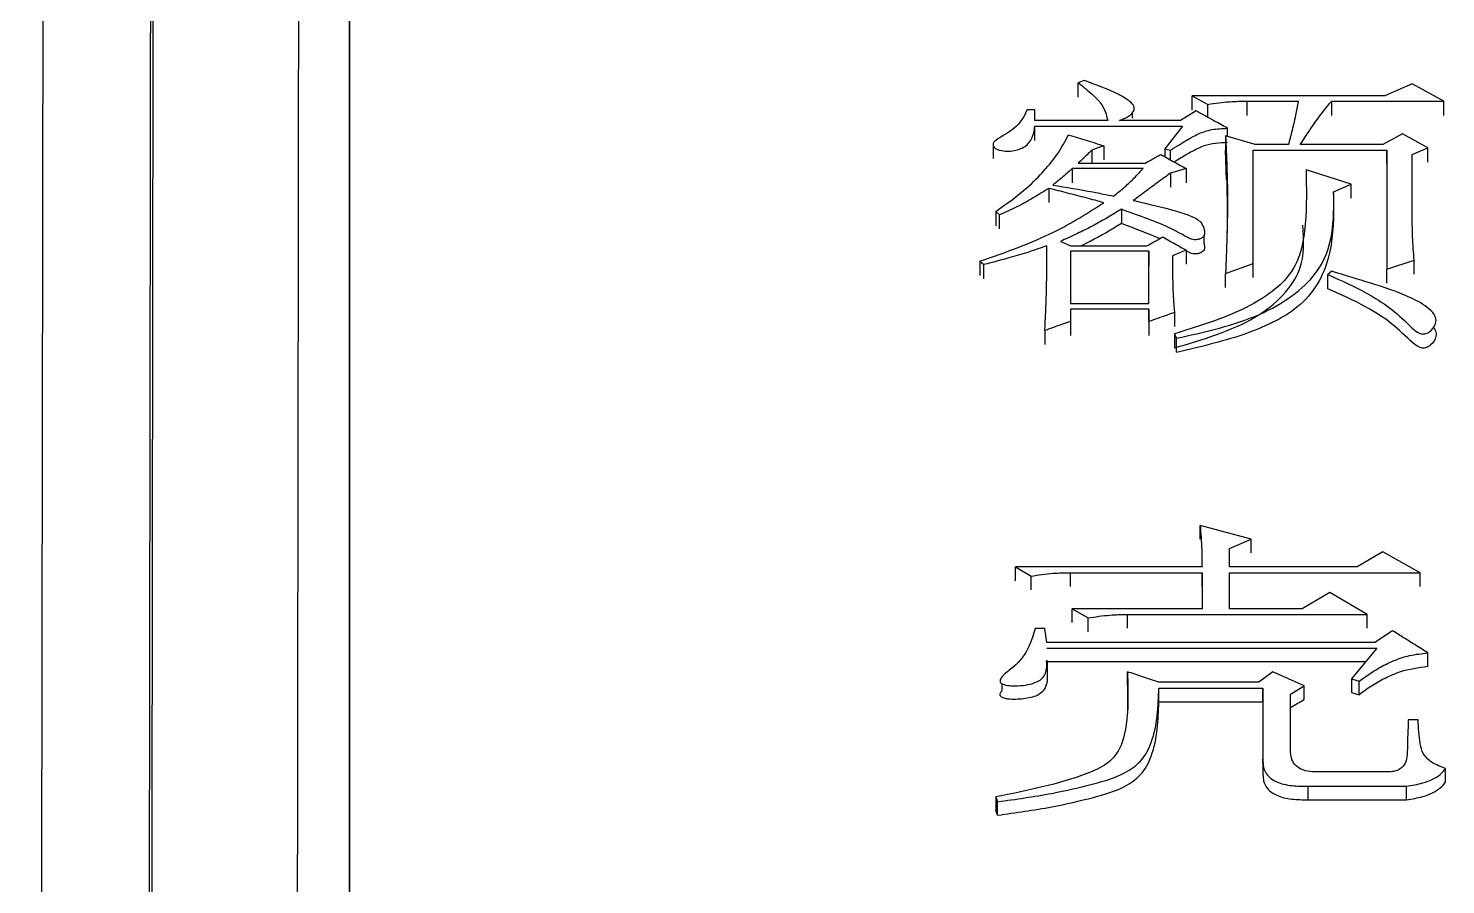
# Model space of a CAD drawing. Header units: millimetres. Extents: x 2136 to 4572, y 748 to 2471.
# Drawn here: x 2803.83 to 2811.63, y 2270.94 to 2275.66 of the extents above; entities that cross this region are included whole.
import ezdxf

# ---------------------------------------------------------------- set-up
doc = ezdxf.new("R2010")
doc.units = ezdxf.units.MM

msp = doc.modelspace()

# ---------------------------------------------------------------- linework, layer by layer
at = {"color": 7, "linetype": 'Continuous', "lineweight": 25}
for p, q in [((2809.6386, 2275.3732), (2809.6061, 2275.3613)), ((2809.6061, 2275.2824), (2809.6061, 2275.3613)), ((2811.4451, 2275.3553), (2811.2936, 2275.2898)), ((2811.6181, 2275.2599), (2811.4451, 2275.3553)), ((2809.9046, 2275.2426), (2809.9046, 2275.2445)), ((2810.2335, 2275.2898), (2810.3201, 2275.242)), ((2811.2936, 2275.2898), (2810.2335, 2275.2898)), ((2810.2335, 2275.211), (2810.2335, 2275.2898)), ((2810.5364, 2275.26), (2810.8177, 2275.2599)), ((2810.5364, 2275.1812), (2810.5364, 2275.26)), ((2811.0016, 2275.2599), (2811.6181, 2275.2599)), ((2811.6181, 2275.1812), (2811.6181, 2275.2599)), ((2809.3681, 2275.2122), (2809.3249, 2275.2122)), ((2809.3681, 2275.1523), (2809.3681, 2275.2122)), ((2809.9046, 2275.1652), (2809.9046, 2275.2002)), ((2810.2552, 2275.2062), (2810.1686, 2275.1523)), ((2810.3201, 2275.1703), (2810.3201, 2275.242)), ((2809.7684, 2275.1523), (2809.3681, 2275.1523)), ((2809.3681, 2275.0438), (2809.3681, 2275.1224)), ((2810.1686, 2275.1523), (2809.8333, 2275.1523)), ((2810.1794, 2275.1224), (2810.0821, 2274.9963)), ((2810.4283, 2275.0652), (2810.4283, 2275.1104)), ((2809.1371, 2275.0225), (2809.1371, 2274.9435)), ((2809.7468, 2275.0143), (2809.7468, 2274.9359)), ((2810.4174, 2275.0684), (2810.4174, 2274.9894)), ((2810.5797, 2275.0203), (2810.4174, 2275.0684)), ((2810.7636, 2275.0203), (2810.5797, 2275.0203)), ((2811.2828, 2275.0203), (2810.8285, 2275.0203)), ((2811.391, 2275.0804), (2811.2828, 2275.0203)), ((2811.5316, 2275.0023), (2811.391, 2275.0804)), ((2809.6818, 2274.9903), (2809.6818, 2274.918)), ((2810.0821, 2274.9963), (2810.0821, 2274.9542)), ((2810.0821, 2274.9963), (2810.1146, 2274.9903)), ((2810.4228, 2274.8245), (2810.4174, 2274.9894)), ((2810.5689, 2274.9903), (2811.3044, 2274.9903)), ((2810.5689, 2274.3655), (2810.5689, 2274.9903)), ((2811.3044, 2274.9903), (2811.3045, 2274.3349)), ((2811.3044, 2274.9118), (2811.3044, 2274.9903)), ((2811.4451, 2274.9662), (2811.5316, 2275.0023)), ((2811.4451, 2274.5972), (2811.4451, 2274.9662)), ((2811.5316, 2274.9238), (2811.5316, 2275.0023)), ((2809.9631, 2274.8879), (2809.5737, 2274.8879)), ((2809.5737, 2274.8879), (2809.5737, 2274.8096)), ((2809.6061, 2274.918), (2809.9739, 2274.918)), ((2810.1145, 2274.8637), (2810.1145, 2274.7854)), ((2810.2011, 2274.8879), (2810.2011, 2274.8095)), ((2811.1097, 2274.8033), (2810.8609, 2274.8818)), ((2809.4439, 2274.7791), (2809.4439, 2274.7009)), ((2811.0124, 2274.761), (2811.1097, 2274.8033)), ((2811.1097, 2274.7251), (2811.1097, 2274.8033)), ((2811.0124, 2274.761), (2811.0124, 2274.6828)), ((2809.1518, 2274.6519), (2809.1734, 2274.6337)), ((2809.1734, 2274.5556), (2809.1734, 2274.6337)), ((2809.5629, 2274.4632), (2809.9847, 2274.4632)), ((2810.2993, 2274.4747), (2810.2993, 2274.5226)), ((2809.433, 2274.3719), (2809.4331, 2274.385)), ((2809.5629, 2274.4327), (2809.5629, 2274.1447)), ((2809.9956, 2274.4327), (2809.5629, 2274.4327)), ((2809.9956, 2274.1447), (2809.9956, 2274.4327)), ((2809.9956, 2274.4327), (2809.9956, 2274.3549)), ((2810.2011, 2274.4388), (2810.2011, 2274.361)), ((2809.0652, 2274.3778), (2809.0869, 2274.3594)), ((2809.0652, 2274.3778), (2809.0652, 2274.2997)), ((2809.0869, 2274.2817), (2809.0869, 2274.3594)), ((2809.9956, 2274.1447), (2809.9956, 2274.3545)), ((2810.4174, 2274.3104), (2810.5689, 2274.3655)), ((2810.4174, 2274.2328), (2810.4174, 2274.3104)), ((2810.5689, 2274.2878), (2810.5689, 2274.3655)), ((2811.3045, 2274.3349), (2811.4559, 2274.3838)), ((2811.3045, 2274.2572), (2811.3045, 2274.3349)), ((2811.4559, 2274.3061), (2811.4559, 2274.3838)), ((2810.9799, 2274.2262), (2810.9799, 2274.3042)), ((2809.5629, 2274.1447), (2809.9956, 2274.1447)), ((2809.9956, 2274.1139), (2809.5629, 2274.1139)), ((2809.5629, 2274.1139), (2809.5629, 2274.0462)), ((2809.9956, 2274.0461), (2809.9956, 2274.1139)), ((2809.9956, 2274.1139), (2809.9956, 2274.0365)), ((2810.1362, 2274.0954), (2810.1362, 2274.018)), ((2811.5618, 2274.0887), (2811.5618, 2274.0909)), ((2809.4222, 2273.9968), (2809.4222, 2273.9195)), ((2809.5629, 2274.0462), (2809.5629, 2273.9688)), ((2809.9956, 2274.0461), (2809.9956, 2273.9688)), ((2810.147, 2273.8763), (2810.147, 2273.9535)), ((2810.5581, 2272.847), (2810.2768, 2272.9232)), ((2810.2768, 2272.8471), (2810.2768, 2272.9232)), ((2810.4391, 2272.7962), (2810.5581, 2272.847)), ((2810.5581, 2272.771), (2810.5581, 2272.847)), ((2810.4391, 2272.6944), (2810.4391, 2272.7962)), ((2811.2828, 2272.7771), (2811.1422, 2272.6944)), ((2811.4884, 2272.6625), (2811.2828, 2272.7771)), ((2809.26, 2272.6944), (2809.3465, 2272.6434)), ((2810.2876, 2272.6944), (2809.26, 2272.6944)), ((2811.1422, 2272.6944), (2810.4391, 2272.6944)), ((2809.3465, 2272.5676), (2809.3465, 2272.6434)), ((2809.5629, 2272.6625), (2810.2876, 2272.6625)), ((2809.5629, 2272.5866), (2809.5629, 2272.6625)), ((2810.2876, 2272.6625), (2810.2876, 2272.4643)), ((2810.2876, 2272.5867), (2810.2876, 2272.6625)), ((2810.4391, 2272.6625), (2811.4884, 2272.6625)), ((2810.4391, 2272.4643), (2810.4391, 2272.6625)), ((2811.4884, 2272.5867), (2811.4884, 2272.6625)), ((2810.9908, 2272.5539), (2810.8393, 2272.4643)), ((2811.1963, 2272.4323), (2810.9908, 2272.5539)), ((2809.5737, 2272.4643), (2809.6602, 2272.4131)), ((2810.2876, 2272.4643), (2809.5737, 2272.4643)), ((2810.8393, 2272.4643), (2810.4391, 2272.4643)), ((2809.6602, 2272.3375), (2809.6602, 2272.4131)), ((2809.8766, 2272.3567), (2809.8766, 2272.4323)), ((2809.8766, 2272.4323), (2811.1963, 2272.4323)), ((2811.1963, 2272.3567), (2811.1963, 2272.4323)), ((2809.4223, 2272.3553), (2809.3682, 2272.3553)), ((2809.4331, 2272.2781), (2809.4223, 2272.3553)), ((2811.2396, 2272.2781), (2809.4331, 2272.2781)), ((2811.3369, 2272.3424), (2811.2396, 2272.2781)), ((2809.4331, 2272.246), (2811.2504, 2272.2459)), ((2811.2504, 2272.2459), (2811.1098, 2272.0782)), ((2811.5317, 2272.1449), (2811.5317, 2272.2202)), ((2811.1872, 2272.1706), (2809.4331, 2272.1706)), ((2809.4377, 2272.1029), (2809.4377, 2272.1786)), ((2809.1863, 2272.0886), (2809.1863, 2272.087)), ((2809.1863, 2272.0511), (2809.1863, 2272.013)), ((2809.8766, 2272.0418), (2809.8766, 2272.117)), ((2810.6013, 2272.0588), (2810.0497, 2272.0588)), ((2810.6771, 2272.117), (2810.6013, 2272.0588)), ((2810.8501, 2272.0394), (2810.6771, 2272.117)), ((2811.1098, 2272.0782), (2811.153, 2272.0653)), ((2811.1098, 2272.0782), (2811.1098, 2272.0031)), ((2811.153, 2271.9902), (2811.153, 2272.0653)), ((2809.8766, 2272.0418), (2809.878, 2271.9105)), ((2810.0496, 2271.9514), (2810.0496, 2272.0265)), ((2810.0496, 2272.0265), (2810.623, 2272.0265)), ((2810.0502, 2271.9215), (2810.0502, 2271.9971)), ((2810.623, 2272.0265), (2810.623, 2271.6366)), ((2810.623, 2271.9514), (2810.623, 2272.0265)), ((2810.7744, 2271.9941), (2810.8501, 2272.0394)), ((2810.7744, 2271.6822), (2810.7744, 2271.9941)), ((2810.8501, 2271.9644), (2810.8501, 2272.0394)), ((2811.1098, 2272.0031), (2811.153, 2271.9902)), ((2810.0496, 2271.9514), (2810.623, 2271.9514)), ((2810.623, 2271.9514), (2810.623, 2271.562)), ((2811.4776, 2271.8514), (2811.4235, 2271.8514)), ((2810.623, 2271.6166), (2810.623, 2271.6366)), ((2810.623, 2271.6196), (2810.623, 2271.545)), ((2811.629, 2271.5098), (2811.629, 2271.5843)), ((2811.3045, 2271.5647), (2810.9367, 2271.5647)), ((2809.1518, 2271.4273), (2809.1626, 2271.401)), ((2810.8718, 2271.4862), (2811.4127, 2271.4862)), ((2810.8718, 2271.4119), (2810.8718, 2271.4862)), ((2811.4127, 2271.4119), (2811.4127, 2271.4862)), ((2809.1626, 2271.3268), (2809.1518, 2271.353)), ((2809.1626, 2271.3268), (2809.1626, 2271.401)), ((2810.8718, 2271.4119), (2811.4127, 2271.4119))]:
    msp.add_line(p, q, dxfattribs=at)
at = {"color": 7, "linetype": 'Continuous', "lineweight": 25, "flags": 128}
for points in [[(2811.0016, 2275.1812), (2811.0016, 2275.2083), (2811.0016, 2275.2341), (2811.0016, 2275.2599)], [(2809.3681, 2275.1224), (2809.7738, 2275.1224), (2810.1794, 2275.1224)], [(2809.7468, 2275.0143), (2809.7143, 2275.0023), (2809.6818, 2274.9903)], [(2810.2011, 2274.8879), (2810.1578, 2274.8758), (2810.1145, 2274.8637)], [(2809.1518, 2274.6519), (2809.1518, 2274.6233), (2809.1518, 2274.5983), (2809.1518, 2274.5738)], [(2809.8442, 2274.6641), (2809.8442, 2274.6411), (2809.8442, 2274.6182), (2809.8442, 2274.5856)], [(2809.5088, 2274.4876), (2809.5358, 2274.4754), (2809.5629, 2274.4632)], [(2810.2011, 2274.4388), (2810.1632, 2274.4236), (2810.1254, 2274.4083)], [(2811.0015, 2274.3226), (2810.9907, 2274.3134), (2810.9799, 2274.3042)], [(2810.1362, 2273.9783), (2810.1362, 2273.9467), (2810.1362, 2273.9237), (2810.1362, 2273.901)], [(2809.26, 2272.6185), (2809.26, 2272.6374), (2809.26, 2272.6564), (2809.26, 2272.6944)], [(2809.5737, 2272.3888), (2809.5737, 2272.4076), (2809.5737, 2272.4265), (2809.5737, 2272.4643)], [(2809.1518, 2271.4273), (2809.1518, 2271.3966), (2809.1518, 2271.3748), (2809.1518, 2271.353)]]:
    msp.add_lwpolyline(points, dxfattribs=at)
at = {"color": 7, "linetype": 'Continuous', "lineweight": 25}
for points, knots in [([(2805.5944, 2290.1842), (2805.5944, 2290.0801), (2805.5945, 2289.5594), (2805.5945, 2288.1924), (2805.5946, 2286.0326), (2805.5947, 2283.4142), (2805.5947, 2280.9516), (2805.5947, 2277.4438), (2805.5948, 2274.3009), (2805.5948, 2269.9858), (2805.5948, 2265.2987), (2805.5949, 2260.1665), (2805.5949, 2254.7429), (2805.595, 2250.1843), (2805.595, 2244.2618), (2805.5951, 2239.356), (2805.5952, 2232.6771), (2805.5953, 2228.3843), (2805.5953, 2225.3832)], [0, 0, 0, 0, 0.020124, 0.100733, 0.181328, 0.221587, 0.302184, 0.342442, 0.423039, 0.463298, 0.543894, 0.624491, 0.664749, 0.745346, 0.785604, 0.8662, 0.906458, 1, 1, 1, 1]), ([(2805.5949, 2259.0942), (2805.5949, 2260.2789), (2805.5949, 2262.5324), (2805.5948, 2266.5727), (2805.5948, 2270.2802), (2805.5947, 2274.5149), (2805.5947, 2277.5888), (2805.5947, 2281.001), (2805.5946, 2283.9785), (2805.5946, 2286.3219), (2805.5945, 2288.2623), (2805.5944, 2288.9961), (2805.5944, 2289.4929)], [0, 0, 0, 0, 0.072858, 0.13859, 0.270184, 0.335916, 0.467513, 0.533245, 0.664841, 0.796434, 0.862166, 1, 1, 1, 1]), ([(2803.9258, 2289.2361), (2803.9259, 2289.2644), (2803.9262, 2289.3529), (2803.9249, 2288.3666), (2803.9219, 2286.3536), (2803.9173, 2283.291), (2803.9121, 2279.9027), (2803.907, 2276.5653), (2803.9023, 2273.4957), (2803.8968, 2269.8523), (2803.8902, 2265.5815), (2803.883, 2260.9358), (2803.8753, 2255.989), (2803.8671, 2250.8186), (2803.8581, 2245.1343), (2803.8482, 2238.9373), (2803.8375, 2232.2535), (2803.83, 2227.5628), (2803.8261, 2225.1687)], [0, 0, 0, 0, 0.039342, 0.122943, 0.206183, 0.289063, 0.371582, 0.416612, 0.465601, 0.518547, 0.575452, 0.636313, 0.690059, 0.746552, 0.805793, 0.867782, 0.932518, 1, 1, 1, 1]), ([(2804.4311, 2225.0332), (2804.4357, 2228.3324), (2804.4448, 2234.9309), (2804.4577, 2244.3609), (2804.4697, 2253.2416), (2804.4807, 2261.3992), (2804.4904, 2268.6997), (2804.4987, 2275.0169), (2804.5054, 2280.2412), (2804.5105, 2284.2894), (2804.5133, 2286.6933), (2804.5146, 2288.0068), (2804.5148, 2288.3283), (2804.5149, 2288.4891)], [0, 0, 0, 0, 0.0981345, 0.196269, 0.2944034, 0.3925379, 0.4906723, 0.5888066, 0.686941, 0.7850753, 0.8832097, 0.9416048, 1, 1, 1, 1]), ([(2804.4451, 2224.9844), (2804.4484, 2227.3701), (2804.4549, 2232.0767), (2804.4641, 2238.826), (2804.4728, 2245.1685), (2804.4808, 2251.0637), (2804.4881, 2256.4943), (2804.4958, 2262.2273), (2804.5035, 2267.996), (2804.5107, 2273.4762), (2804.5165, 2277.9434), (2804.521, 2281.4662), (2804.5243, 2284.1293), (2804.5265, 2286.0285), (2804.5278, 2287.2596), (2804.5282, 2287.7744), (2804.5283, 2287.9243), (2804.5283, 2287.9491)], [0, 0, 0, 0, 0.07139, 0.140843, 0.208359, 0.273937, 0.337578, 0.399281, 0.488173, 0.572709, 0.652888, 0.72871, 0.800173, 0.867277, 0.930021, 0.988406, 1, 1, 1, 1]), ([(2805.3264, 2287.1661), (2805.3263, 2287.0732), (2805.3263, 2286.9033), (2805.3259, 2286.4557), (2805.3253, 2285.9152), (2805.3246, 2285.2393), (2805.3236, 2284.4317), (2805.3225, 2283.4917), (2805.3212, 2282.4201), (2805.3191, 2280.7106), (2805.3158, 2278.0244), (2805.3106, 2273.8746), (2805.3039, 2268.6582), (2805.2965, 2263.0514), (2805.2889, 2257.3742), (2805.2815, 2251.9071), (2805.2733, 2245.8942), (2805.2643, 2239.3466), (2805.2545, 2232.3037), (2805.2477, 2227.3614), (2805.2442, 2224.8474)], [0, 0, 0, 0, 0.037781, 0.069081, 0.100468, 0.131943, 0.163506, 0.195157, 0.226895, 0.258722, 0.330934, 0.408983, 0.49287, 0.582593, 0.645672, 0.711347, 0.779618, 0.850484, 0.923944, 1, 1, 1, 1]), ([(2809.6061, 2275.3613), (2809.6326, 2275.3398), (2809.6761, 2275.3043), (2809.7307, 2275.2524), (2809.7575, 2275.2031), (2809.7648, 2275.1692), (2809.7684, 2275.1523)], [0, 0, 0, 0, 0.34464, 0.565757, 0.783533, 1, 1, 1, 1]), ([(2809.8333, 2275.1523), (2809.8506, 2275.1599), (2809.8846, 2275.1747), (2809.9192, 2275.206), (2809.9121, 2275.2405), (2809.8716, 2275.274), (2809.7828, 2275.3214), (2809.6959, 2275.3526), (2809.6386, 2275.3732)], [0, 0, 0, 0, 0.121652, 0.238643, 0.329835, 0.425879, 0.621221, 1, 1, 1, 1]), ([(2810.3201, 2275.242), (2810.3598, 2275.248), (2810.431, 2275.2586), (2810.5041, 2275.2595), (2810.5364, 2275.26)], [0, 0, 0, 0, 0.558835, 1, 1, 1, 1]), ([(2810.8177, 2275.2599), (2810.8173, 2275.2582), (2810.8167, 2275.2547), (2810.8159, 2275.2503), (2810.815, 2275.2459), (2810.8144, 2275.2424), (2810.8137, 2275.2389), (2810.8131, 2275.2354), (2810.8124, 2275.2319), (2810.8116, 2275.2275), (2810.8109, 2275.224), (2810.8101, 2275.2196), (2810.8092, 2275.2152), (2810.8082, 2275.21), (2810.8072, 2275.2047), (2810.8061, 2275.1994), (2810.8051, 2275.1942), (2810.8029, 2275.1836), (2810.7982, 2275.1608), (2810.793, 2275.138), (2810.7889, 2275.1205), (2810.7872, 2275.1135), (2810.7855, 2275.1065), (2810.7833, 2275.0977), (2810.7816, 2275.0907), (2810.7798, 2275.0837), (2810.7785, 2275.0785), (2810.7774, 2275.0741), (2810.7763, 2275.0697), (2810.7754, 2275.0662), (2810.7745, 2275.0627), (2810.7736, 2275.0592), (2810.7727, 2275.0557), (2810.7716, 2275.0513), (2810.7707, 2275.0478), (2810.7695, 2275.0434), (2810.7686, 2275.0399), (2810.7677, 2275.0364), (2810.7668, 2275.0329), (2810.7659, 2275.0294), (2810.7648, 2275.0249), (2810.7641, 2275.0222), (2810.7636, 2275.0203)], [0, 0, 0, 0, 0.0219516, 0.0439031, 0.0548788, 0.0768302, 0.0878059, 0.0987817, 0.1207331, 0.1317088, 0.1536602, 0.164636, 0.1865874, 0.2085388, 0.2304903, 0.2524417, 0.2743931, 0.2963446, 0.3841508, 0.5597666, 0.581718, 0.6036694, 0.6475723, 0.6695238, 0.7134267, 0.7353781, 0.7573295, 0.779281, 0.7902567, 0.8122081, 0.8231838, 0.8341595, 0.856111, 0.8670867, 0.8890381, 0.9000138, 0.9219653, 0.932941, 0.9439167, 0.9658681, 0.9768438, 1, 1, 1, 1]), ([(2810.8285, 2275.0203), (2810.8457, 2275.0468), (2810.8651, 2275.0765), (2810.8939, 2275.1193), (2810.9309, 2275.1737), (2810.9714, 2275.2232), (2811.0016, 2275.2599)], [0, 0, 0, 0, 0.3251759, 0.3658227, 0.5284141, 1, 1, 1, 1]), ([(2809.3249, 2275.2122), (2809.3071, 2275.1758), (2809.275, 2275.1101), (2809.1785, 2275.0651), (2809.137, 2275.0316), (2809.1363, 2275.0157), (2809.1446, 2275.0035), (2809.1571, 2274.9946), (2809.1804, 2274.9866), (2809.214, 2274.983), (2809.2541, 2274.9865), (2809.2899, 2274.9971), (2809.3331, 2275.0208), (2809.3585, 2275.0662), (2809.3649, 2275.1037), (2809.3681, 2275.1224)], [0, 0, 0, 0, 0.230957, 0.41792, 0.453924, 0.487897, 0.511171, 0.535166, 0.56028, 0.61217, 0.662892, 0.713404, 0.762519, 0.88154, 1, 1, 1, 1]), ([(2810.4282, 2275.1104), (2810.4033, 2275.1242), (2810.362, 2275.1471), (2810.3043, 2275.179), (2810.2715, 2275.1971), (2810.2552, 2275.2062)], [0, 0, 0, 0, 0.432628, 0.7163138, 1, 1, 1, 1]), ([(2810.1146, 2274.9903), (2810.1444, 2275.0089), (2810.1938, 2275.0396), (2810.2658, 2275.0807), (2810.3416, 2275.107), (2810.3991, 2275.1092), (2810.4282, 2275.1104)], [0, 0, 0, 0, 0.334385, 0.552202, 0.773272, 1, 1, 1, 1]), ([(2809.1518, 2274.6519), (2809.2123, 2274.6949), (2809.3116, 2274.7655), (2809.4195, 2274.8763), (2809.4999, 2274.9724), (2809.5347, 2275.0405), (2809.552, 2275.0744)], [0, 0, 0, 0, 0.34436, 0.564684, 0.783385, 1, 1, 1, 1]), ([(2809.552, 2275.0744), (2809.5845, 2275.0644), (2809.6494, 2275.0444), (2809.7143, 2275.0243), (2809.7468, 2275.0143)], [0, 0, 0, 0, 0.5, 1, 1, 1, 1]), ([(2810.4282, 2275.0313), (2810.4059, 2275.0305), (2810.3614, 2275.029), (2810.2921, 2275.0136), (2810.2324, 2274.9825), (2810.1792, 2274.952), (2810.1477, 2274.9321), (2810.1355, 2274.9244)], [0, 0, 0, 0, 0.1903016, 0.3781509, 0.6155761, 0.850553, 1, 1, 1, 1]), ([(2810.4174, 2275.0684), (2810.42, 2275.0121), (2810.4252, 2274.8996), (2810.428, 2274.7722), (2810.4279, 2274.6995), (2810.4278, 2274.6818), (2810.4278, 2274.6764), (2810.4277, 2274.6711), (2810.4277, 2274.6658), (2810.4276, 2274.6605), (2810.4276, 2274.6534), (2810.4275, 2274.6463), (2810.4274, 2274.6391), (2810.4273, 2274.6338), (2810.4272, 2274.6285), (2810.4271, 2274.6232), (2810.4271, 2274.6178), (2810.427, 2274.6125), (2810.4268, 2274.6054), (2810.4267, 2274.5983), (2810.4266, 2274.5911), (2810.4265, 2274.5858), (2810.4263, 2274.5805), (2810.4262, 2274.5751), (2810.4261, 2274.5698), (2810.426, 2274.5645), (2810.4259, 2274.5591), (2810.4257, 2274.5538), (2810.4255, 2274.5466), (2810.4254, 2274.5395), (2810.4252, 2274.5324), (2810.425, 2274.527), (2810.4249, 2274.5217), (2810.4247, 2274.5164), (2810.4246, 2274.511), (2810.4244, 2274.5057), (2810.4242, 2274.4985), (2810.424, 2274.4914), (2810.4237, 2274.4843), (2810.4236, 2274.4789), (2810.4234, 2274.4736), (2810.4232, 2274.4682), (2810.423, 2274.4629), (2810.4229, 2274.4575), (2810.4227, 2274.4521), (2810.4225, 2274.4468), (2810.4223, 2274.4396), (2810.422, 2274.4325), (2810.4218, 2274.4254), (2810.4216, 2274.42), (2810.4214, 2274.4146), (2810.4212, 2274.4093), (2810.421, 2274.4039), (2810.4208, 2274.3985), (2810.4205, 2274.3914), (2810.4203, 2274.3842), (2810.42, 2274.3771), (2810.4198, 2274.3717), (2810.4196, 2274.3664), (2810.4194, 2274.361), (2810.4192, 2274.3556), (2810.419, 2274.3503), (2810.4188, 2274.3449), (2810.4185, 2274.3377), (2810.4182, 2274.3306), (2810.4179, 2274.3234), (2810.4177, 2274.3173), (2810.4175, 2274.3129), (2810.4174, 2274.3104)], [0, 0, 0, 0, 0.2246902, 0.4493888, 0.5055613, 0.5125828, 0.5196044, 0.5266259, 0.5336475, 0.540669, 0.5476905, 0.5617336, 0.5687552, 0.5757767, 0.5827982, 0.5898198, 0.5968413, 0.6038628, 0.6108844, 0.6249275, 0.631949, 0.6389705, 0.6459921, 0.6530136, 0.6600352, 0.6670567, 0.6740782, 0.6810998, 0.6881213, 0.7021644, 0.7091859, 0.7162075, 0.723229, 0.7302506, 0.7372721, 0.7442936, 0.7513152, 0.7653583, 0.7723798, 0.7794013, 0.7864229, 0.7934444, 0.800466, 0.8074875, 0.814509, 0.8215306, 0.8285521, 0.8425952, 0.8496167, 0.8566383, 0.8636598, 0.8706814, 0.8777029, 0.8847244, 0.891746, 0.9057891, 0.9128106, 0.9198321, 0.9268537, 0.9338752, 0.9408967, 0.9479183, 0.9549398, 0.9619614, 0.9760044, 0.983026, 0.9900475, 1, 1, 1, 1]), ([(2809.6818, 2274.9903), (2809.6727, 2274.9816), (2809.6556, 2274.9652), (2809.6303, 2274.9411), (2809.6142, 2274.9257), (2809.6061, 2274.918)], [0, 0, 0, 0, 0.361282, 0.680641, 1, 1, 1, 1]), ([(2809.9739, 2274.918), (2809.9864, 2274.925), (2810.0071, 2274.9365), (2810.0359, 2274.9525), (2810.0523, 2274.9616), (2810.0605, 2274.9662)], [0, 0, 0, 0, 0.432649, 0.716324, 1, 1, 1, 1]), ([(2810.0605, 2274.9662), (2810.0729, 2274.9593), (2810.0979, 2274.9454), (2810.1448, 2274.9193), (2810.1792, 2274.9001), (2810.2011, 2274.8879)], [0, 0, 0, 0, 0.266242, 0.532485, 1, 1, 1, 1]), ([(2810.1146, 2274.9361), (2810.1146, 2274.9369), (2810.1146, 2274.9464), (2810.1146, 2274.9644), (2810.1146, 2274.9816), (2810.1146, 2274.9903)], [0, 0, 0, 0, 0.046124, 0.523062, 1, 1, 1, 1]), ([(2809.5737, 2274.8879), (2809.5639, 2274.8793), (2809.5442, 2274.862), (2809.5086, 2274.8316), (2809.4818, 2274.8103), (2809.4655, 2274.7973)], [0, 0, 0, 0, 0.2809208, 0.5618542, 1, 1, 1, 1]), ([(2809.8008, 2274.7368), (2809.8217, 2274.7536), (2809.8619, 2274.786), (2809.9158, 2274.8366), (2809.9473, 2274.8708), (2809.9631, 2274.8879)], [0, 0, 0, 0, 0.349925, 0.674457, 1, 1, 1, 1]), ([(2810.1145, 2274.8637), (2810.0923, 2274.8474), (2810.0469, 2274.814), (2809.9784, 2274.7636), (2809.9321, 2274.7296), (2809.909, 2274.7125)], [0, 0, 0, 0, 0.32488, 0.66244, 1, 1, 1, 1]), ([(2810.8609, 2274.8818), (2810.8625, 2274.783), (2810.8657, 2274.5855), (2810.8137, 2274.2917), (2810.4984, 2274.09), (2810.2585, 2274.016), (2810.1362, 2273.9783)], [0, 0, 0, 0, 0.273656, 0.546764, 0.768873, 1, 1, 1, 1]), ([(2809.4439, 2274.7791), (2809.4153, 2274.7614), (2809.3588, 2274.7265), (2809.2703, 2274.6765), (2809.2058, 2274.648), (2809.1734, 2274.6337)], [0, 0, 0, 0, 0.338451, 0.66812, 1, 1, 1, 1]), ([(2809.7467, 2274.7004), (2809.7146, 2274.7092), (2809.6485, 2274.7273), (2809.5476, 2274.7536), (2809.4784, 2274.7706), (2809.4439, 2274.7791)], [0, 0, 0, 0, 0.320379, 0.660141, 1, 1, 1, 1]), ([(2809.4655, 2274.7973), (2809.5396, 2274.7853), (2809.6523, 2274.7671), (2809.7629, 2274.7445), (2809.8008, 2274.7368)], [0, 0, 0, 0, 0.65698, 1, 1, 1, 1]), ([(2810.4235, 2274.8267), (2810.4247, 2274.7753), (2810.4265, 2274.7004), (2810.4259, 2274.5886), (2810.4249, 2274.5323), (2810.424, 2274.4929), (2810.4237, 2274.484), (2810.4236, 2274.4799)], [0, 0, 0, 0, 0.473463, 0.690195, 0.834332, 0.924078, 1, 1, 1, 1]), ([(2809.0652, 2274.3778), (2809.207, 2274.4278), (2809.4582, 2274.5165), (2809.6592, 2274.6446), (2809.7467, 2274.7004)], [0, 0, 0, 0, 0.56421, 1, 1, 1, 1]), ([(2809.909, 2274.7125), (2809.9404, 2274.7053), (2810.0345, 2274.6837), (2810.1526, 2274.6542), (2810.2475, 2274.6203), (2810.2862, 2274.5903), (2810.2974, 2274.562), (2810.3031, 2274.5373), (2810.3004, 2274.5207), (2810.2918, 2274.5092), (2810.2788, 2274.5012), (2810.2626, 2274.4966), (2810.2457, 2274.4958), (2810.2269, 2274.4994), (2810.1853, 2274.5209), (2810.0736, 2274.5858), (2809.9396, 2274.6283), (2809.847, 2274.663), (2809.8442, 2274.6641)], [0, 0, 0, 0, 0.09118, 0.273688, 0.348082, 0.385671, 0.439079, 0.473308, 0.494951, 0.511315, 0.527714, 0.54364, 0.558961, 0.57304, 0.596062, 0.704689, 0.991099, 1, 1, 1, 1]), ([(2810.147, 2273.9535), (2810.3063, 2273.9891), (2810.6168, 2274.0583), (2811.0167, 2274.3465), (2811.014, 2274.6048), (2811.0124, 2274.761)], [0, 0, 0, 0, 0.294377, 0.5735664, 1, 1, 1, 1]), ([(2809.8442, 2274.664), (2809.7879, 2274.6304), (2809.707, 2274.582), (2809.5917, 2274.5256), (2809.5364, 2274.5003), (2809.5088, 2274.4876)], [0, 0, 0, 0, 0.5323403, 0.7660465, 1, 1, 1, 1]), ([(2811.0124, 2274.6824), (2811.0107, 2274.5868), (2811.0072, 2274.3954), (2810.8628, 2274.1214), (2810.5145, 2273.9611), (2810.2708, 2273.9047), (2810.147, 2273.876)], [0, 0, 0, 0, 0.2714121, 0.5437348, 0.768302, 1, 1, 1, 1]), ([(2809.8442, 2274.5856), (2809.7883, 2274.5516), (2809.7175, 2274.5087), (2809.6393, 2274.4711), (2809.6229, 2274.4632)], [0, 0, 0, 0, 0.790335, 1, 1, 1, 1]), ([(2810.0556, 2274.5032), (2809.9883, 2274.53), (2809.9183, 2274.5579), (2809.847, 2274.5845), (2809.8442, 2274.5856)], [0, 0, 0, 0, 0.960262, 1, 1, 1, 1]), ([(2810.1362, 2273.9007), (2810.2946, 2273.9478), (2810.6019, 2274.0393), (2810.8597, 2274.311), (2810.8482, 2274.4943), (2810.843, 2274.576)], [0, 0, 0, 0, 0.37073, 0.719298, 1, 1, 1, 1]), ([(2811.4559, 2274.3838), (2811.454, 2274.405), (2811.4503, 2274.4474), (2811.4464, 2274.5185), (2811.4455, 2274.5684), (2811.4451, 2274.5972)], [0, 0, 0, 0, 0.29749, 0.594994, 1, 1, 1, 1]), ([(2809.4331, 2274.4632), (2809.4001, 2274.4514), (2809.3341, 2274.4278), (2809.218, 2274.3939), (2809.1349, 2274.372), (2809.0869, 2274.3594)], [0, 0, 0, 0, 0.2966073, 0.5932554, 1, 1, 1, 1]), ([(2809.4222, 2273.9968), (2809.4226, 2274.0036), (2809.4233, 2274.0172), (2809.4241, 2274.0343), (2809.4248, 2274.0479), (2809.4253, 2274.0581), (2809.4257, 2274.0666), (2809.4261, 2274.0751), (2809.4266, 2274.087), (2809.4274, 2274.104), (2809.4281, 2274.121), (2809.4288, 2274.138), (2809.4293, 2274.1515), (2809.4299, 2274.1685), (2809.4304, 2274.1821), (2809.4309, 2274.199), (2809.4313, 2274.2126), (2809.4316, 2274.2262), (2809.4319, 2274.2397), (2809.4321, 2274.2533), (2809.4324, 2274.2702), (2809.4326, 2274.282), (2809.4327, 2274.2939), (2809.4328, 2274.3006), (2809.4328, 2274.3091), (2809.4329, 2274.3159), (2809.4329, 2274.3226), (2809.433, 2274.3294), (2809.433, 2274.3362), (2809.4331, 2274.3446), (2809.4331, 2274.3514), (2809.4331, 2274.3598), (2809.4331, 2274.3666), (2809.4331, 2274.375), (2809.4332, 2274.3817), (2809.4332, 2274.3885), (2809.4332, 2274.3952), (2809.4332, 2274.402), (2809.4331, 2274.4104), (2809.4331, 2274.4172), (2809.4331, 2274.4256), (2809.4331, 2274.4315), (2809.4331, 2274.4366), (2809.4331, 2274.4399), (2809.4331, 2274.4433), (2809.4331, 2274.4475), (2809.4331, 2274.4509), (2809.4331, 2274.4549), (2809.4331, 2274.4587), (2809.4331, 2274.4617), (2809.4331, 2274.4632)], [0, 0, 0, 0, 0.043584, 0.087168, 0.10896, 0.130753, 0.152545, 0.163441, 0.185233, 0.228817, 0.272401, 0.294193, 0.337777, 0.35957, 0.403154, 0.424946, 0.46853, 0.490322, 0.512114, 0.555698, 0.577491, 0.621075, 0.631971, 0.653763, 0.664659, 0.686451, 0.697347, 0.708243, 0.730035, 0.740931, 0.762723, 0.773619, 0.795412, 0.806308, 0.8281, 0.838996, 0.849892, 0.871684, 0.88258, 0.904372, 0.915268, 0.93706, 0.942508, 0.947956, 0.958852, 0.9643, 0.975196, 0.980644, 0.990322, 1, 1, 1, 1]), ([(2809.9847, 2274.4632), (2809.9972, 2274.4703), (2810.0179, 2274.4819), (2810.0467, 2274.4982), (2810.0631, 2274.5074), (2810.0713, 2274.512)], [0, 0, 0, 0, 0.432649, 0.716324, 1, 1, 1, 1]), ([(2810.0713, 2274.512), (2810.0838, 2274.505), (2810.1087, 2274.4909), (2810.152, 2274.4665), (2810.1828, 2274.4491), (2810.2011, 2274.4388)], [0, 0, 0, 0, 0.2884292, 0.5768584, 1, 1, 1, 1]), ([(2810.2987, 2274.4742), (2810.3003, 2274.4682), (2810.3031, 2274.4573), (2810.3004, 2274.4424), (2810.2919, 2274.4309), (2810.2788, 2274.423), (2810.2627, 2274.4183), (2810.2457, 2274.4175), (2810.2269, 2274.4211), (2810.2133, 2274.4281), (2810.204, 2274.4331), (2810.2011, 2274.4346)], [0, 0, 0, 0, 0.167841, 0.302239, 0.404481, 0.506937, 0.606485, 0.702394, 0.790586, 0.934492, 1, 1, 1, 1]), ([(2810.1254, 2274.4083), (2810.1253, 2274.3737), (2810.1252, 2274.3369), (2810.1257, 2274.2979), (2810.1258, 2274.2914), (2810.1259, 2274.2849), (2810.126, 2274.2784), (2810.1261, 2274.273), (2810.1262, 2274.2676), (2810.1263, 2274.2633), (2810.1264, 2274.2578), (2810.1265, 2274.2524), (2810.1268, 2274.2437), (2810.1271, 2274.2351), (2810.1274, 2274.2264), (2810.1276, 2274.2199), (2810.1279, 2274.2134), (2810.1283, 2274.2047), (2810.1286, 2274.1971), (2810.1291, 2274.1895), (2810.1293, 2274.1851), (2810.1296, 2274.1797), (2810.1299, 2274.1743), (2810.1305, 2274.1656), (2810.1311, 2274.1569), (2810.1319, 2274.146), (2810.1326, 2274.1373), (2810.1335, 2274.1265), (2810.1342, 2274.1178), (2810.1352, 2274.1067), (2810.1358, 2274.1), (2810.1362, 2274.0954)], [0, 0, 0, 0, 0.332695, 0.353489, 0.374282, 0.395075, 0.415869, 0.436662, 0.447059, 0.467852, 0.478249, 0.499042, 0.519836, 0.561422, 0.582216, 0.603009, 0.623803, 0.644596, 0.686183, 0.69658, 0.717373, 0.72777, 0.748563, 0.769356, 0.810943, 0.831737, 0.873323, 0.894117, 0.935704, 0.956497, 1, 1, 1, 1]), ([(2810.9799, 2274.3042), (2811.0532, 2274.2718), (2811.2257, 2274.1955), (2811.3811, 2274.0797), (2811.4602, 2273.9915), (2811.4929, 2273.9785), (2811.5043, 2273.9767), (2811.5158, 2273.9778), (2811.53, 2273.9828), (2811.55, 2273.9964), (2811.5694, 2274.0205), (2811.5802, 2274.0526), (2811.5666, 2274.0899), (2811.517, 2274.1367), (2811.3999, 2274.1978), (2811.2172, 2274.258), (2811.0736, 2274.301), (2811.0015, 2274.3226)], [0, 0, 0, 0, 0.163724, 0.385241, 0.440262, 0.448909, 0.455116, 0.461357, 0.469621, 0.484499, 0.514444, 0.547094, 0.577932, 0.622921, 0.7083, 0.85364, 1, 1, 1, 1]), ([(2811.5611, 2274.0125), (2811.5624, 2274.0111), (2811.5718, 2274.0014), (2811.5785, 2273.9799), (2811.5728, 2273.9481), (2811.5539, 2273.922), (2811.5319, 2273.9062), (2811.5169, 2273.9006), (2811.5056, 2273.8991), (2811.4931, 2273.9008), (2811.4725, 2273.9089), (2811.4176, 2273.9542), (2811.3381, 2274.0363), (2811.1788, 2274.1383), (2811.0511, 2274.1947), (2810.9799, 2274.2262)], [0, 0, 0, 0, 0.008144, 0.056335, 0.10468, 0.166294, 0.195487, 0.207762, 0.22017, 0.230769, 0.247104, 0.294712, 0.510537, 0.727046, 1, 1, 1, 1]), ([(2810.1362, 2274.0954), (2810.1215, 2274.0903), (2810.0907, 2274.0795), (2810.0438, 2274.0631), (2810.0116, 2274.0518), (2809.9956, 2274.0461)], [0, 0, 0, 0, 0.313727, 0.656864, 1, 1, 1, 1]), ([(2809.5629, 2274.0462), (2809.5482, 2274.041), (2809.5174, 2274.0302), (2809.4705, 2274.0137), (2809.4383, 2274.0024), (2809.4222, 2273.9968)], [0, 0, 0, 0, 0.313727, 0.656864, 1, 1, 1, 1]), ([(2810.1362, 2273.9783), (2810.138, 2273.9741), (2810.1416, 2273.9659), (2810.1452, 2273.9577), (2810.147, 2273.9535)], [0, 0, 0, 0, 0.499988, 1, 1, 1, 1]), ([(2810.2768, 2272.9232), (2810.279, 2272.9007), (2810.2832, 2272.8556), (2810.2867, 2272.7794), (2810.2873, 2272.7255), (2810.2876, 2272.6944)], [0, 0, 0, 0, 0.296184, 0.592391, 1, 1, 1, 1]), ([(2809.3465, 2272.6434), (2809.3863, 2272.6497), (2809.4574, 2272.6611), (2809.5306, 2272.6621), (2809.5629, 2272.6625)], [0, 0, 0, 0, 0.558835, 1, 1, 1, 1]), ([(2809.6602, 2272.4131), (2809.7, 2272.4194), (2809.7711, 2272.4308), (2809.8443, 2272.4318), (2809.8766, 2272.4323)], [0, 0, 0, 0, 0.558835, 1, 1, 1, 1]), ([(2809.3682, 2272.3553), (2809.3591, 2272.322), (2809.3387, 2272.247), (2809.2746, 2272.1571), (2809.2007, 2272.107), (2809.1799, 2272.0804), (2809.1753, 2272.0684), (2809.1756, 2272.0606), (2809.1807, 2272.0539), (2809.1908, 2272.0479), (2809.2133, 2272.0413), (2809.2705, 2272.0367), (2809.3353, 2272.0442), (2809.3906, 2272.0651), (2809.4172, 2272.0878), (2809.4346, 2272.1266), (2809.4329, 2272.1578), (2809.4317, 2272.1783)], [0, 0, 0, 0, 0.1701879, 0.3838773, 0.4848719, 0.5181359, 0.532323, 0.5466703, 0.5562583, 0.5687334, 0.5910321, 0.6364895, 0.7572649, 0.8007855, 0.8443041, 0.8976416, 1, 1, 1, 1]), ([(2811.5316, 2272.2202), (2811.5073, 2272.2355), (2811.4627, 2272.2635), (2811.3978, 2272.3043), (2811.3572, 2272.3297), (2811.3369, 2272.3424)], [0, 0, 0, 0, 0.375031, 0.687515, 1, 1, 1, 1]), ([(2811.153, 2272.0653), (2811.1875, 2272.09), (2811.2447, 2272.1308), (2811.3387, 2272.1779), (2811.4296, 2272.2099), (2811.4975, 2272.2167), (2811.5316, 2272.2202)], [0, 0, 0, 0, 0.3332308, 0.5520954, 0.7744581, 1, 1, 1, 1]), ([(2811.5316, 2272.1449), (2811.4793, 2272.1379), (2811.3937, 2272.1266), (2811.2944, 2272.0812), (2811.219, 2272.0387), (2811.1749, 2272.0063), (2811.153, 2271.9902)], [0, 0, 0, 0, 0.3464836, 0.5669547, 0.7845718, 1, 1, 1, 1]), ([(2809.8766, 2272.117), (2809.8792, 2272.0501), (2809.8839, 2271.9305), (2809.8671, 2271.7798), (2809.8302, 2271.6748), (2809.762, 2271.6015), (2809.5403, 2271.5053), (2809.3242, 2271.4619), (2809.1518, 2271.4273)], [0, 0, 0, 0, 0.208188, 0.372019, 0.466812, 0.538301, 0.631663, 1, 1, 1, 1]), ([(2809.4347, 2272.1029), (2809.4354, 2272.0933), (2809.4369, 2272.0709), (2809.4292, 2272.0389), (2809.4134, 2272.0075), (2809.3835, 2271.9858), (2809.3316, 2271.9705), (2809.2766, 2271.9636), (2809.2265, 2271.9645), (2809.2008, 2271.9696), (2809.1871, 2271.9747), (2809.179, 2271.9804), (2809.1753, 2271.9868), (2809.1759, 2271.9963), (2809.1796, 2272.0055), (2809.1856, 2272.0109), (2809.1874, 2272.0125)], [0, 0, 0, 0, 0.095266, 0.223884, 0.321828, 0.420683, 0.505255, 0.691393, 0.784602, 0.831831, 0.866417, 0.887089, 0.907953, 0.933031, 0.980131, 1, 1, 1, 1]), ([(2810.0497, 2272.0588), (2810.0347, 2272.0639), (2810.0047, 2272.074), (2809.947, 2272.0934), (2809.9043, 2272.1077), (2809.8766, 2272.117)], [0, 0, 0, 0, 0.2600044, 0.5200088, 1, 1, 1, 1]), ([(2809.1626, 2271.401), (2809.2626, 2271.4148), (2809.442, 2271.4396), (2809.6753, 2271.4934), (2809.8501, 2271.545), (2809.9629, 2271.6271), (2810.0429, 2271.7881), (2810.0468, 2271.9257), (2810.0496, 2272.0265)], [0, 0, 0, 0, 0.205, 0.367779, 0.497733, 0.583522, 0.695132, 1, 1, 1, 1]), ([(2809.1626, 2271.3268), (2809.2626, 2271.3406), (2809.442, 2271.3653), (2809.6753, 2271.419), (2809.8501, 2271.4705), (2809.9629, 2271.5526), (2810.0429, 2271.7133), (2810.0468, 2271.8508), (2810.0496, 2271.9514)], [0, 0, 0, 0, 0.205133, 0.367965, 0.498041, 0.58382, 0.695352, 1, 1, 1, 1]), ([(2810.7744, 2271.9191), (2810.787, 2271.9267), (2810.8123, 2271.9417), (2810.8375, 2271.9568), (2810.8501, 2271.9644)], [0, 0, 0, 0, 0.499999, 1, 1, 1, 1]), ([(2811.4235, 2271.8514), (2811.4212, 2271.7982), (2811.4178, 2271.7175), (2811.4177, 2271.6258), (2811.3878, 2271.5875), (2811.3637, 2271.5731), (2811.3343, 2271.5657), (2811.3145, 2271.5651), (2811.3045, 2271.5647)], [0, 0, 0, 0, 0.492006, 0.747357, 0.812482, 0.879737, 0.939347, 1, 1, 1, 1]), ([(2811.629, 2271.5843), (2811.6023, 2271.5939), (2811.5501, 2271.6126), (2811.5015, 2271.6637), (2811.4819, 2271.745), (2811.4793, 2271.8076), (2811.4776, 2271.8514)], [0, 0, 0, 0, 0.1956589, 0.3829548, 0.5671446, 1, 1, 1, 1]), ([(2810.9367, 2271.5647), (2810.9183, 2271.5646), (2810.882, 2271.5644), (2810.8307, 2271.5779), (2810.7803, 2271.6168), (2810.7768, 2271.6554), (2810.7744, 2271.6822)], [0, 0, 0, 0, 0.19814, 0.3923, 0.578456, 1, 1, 1, 1]), ([(2810.623, 2271.6366), (2810.623, 2271.6211), (2810.6229, 2271.59), (2810.6449, 2271.5439), (2810.6997, 2271.505), (2810.7818, 2271.4865), (2810.8416, 2271.4863), (2810.8718, 2271.4862)], [0, 0, 0, 0, 0.177785, 0.356958, 0.541697, 0.768829, 1, 1, 1, 1]), ([(2811.4127, 2271.4862), (2811.4437, 2271.4911), (2811.4944, 2271.499), (2811.5569, 2271.523), (2811.6012, 2271.55), (2811.6198, 2271.573), (2811.629, 2271.5843)], [0, 0, 0, 0, 0.349141, 0.571236, 0.788179, 1, 1, 1, 1]), ([(2810.6243, 2271.5451), (2810.6244, 2271.5353), (2810.6248, 2271.51), (2810.6452, 2271.4695), (2810.6996, 2271.4307), (2810.7819, 2271.4121), (2810.8416, 2271.412), (2810.8718, 2271.4119)], [0, 0, 0, 0, 0.120477, 0.312003, 0.509571, 0.752605, 1, 1, 1, 1]), ([(2811.4127, 2271.4119), (2811.4437, 2271.4167), (2811.4944, 2271.4246), (2811.5569, 2271.4486), (2811.6012, 2271.4756), (2811.6198, 2271.4985), (2811.629, 2271.5098)], [0, 0, 0, 0, 0.349259, 0.57138, 0.788286, 1, 1, 1, 1])]:
    msp.add_open_spline(points, degree=3, knots=knots, dxfattribs=at)

doc.saveas('drawing.dxf')
